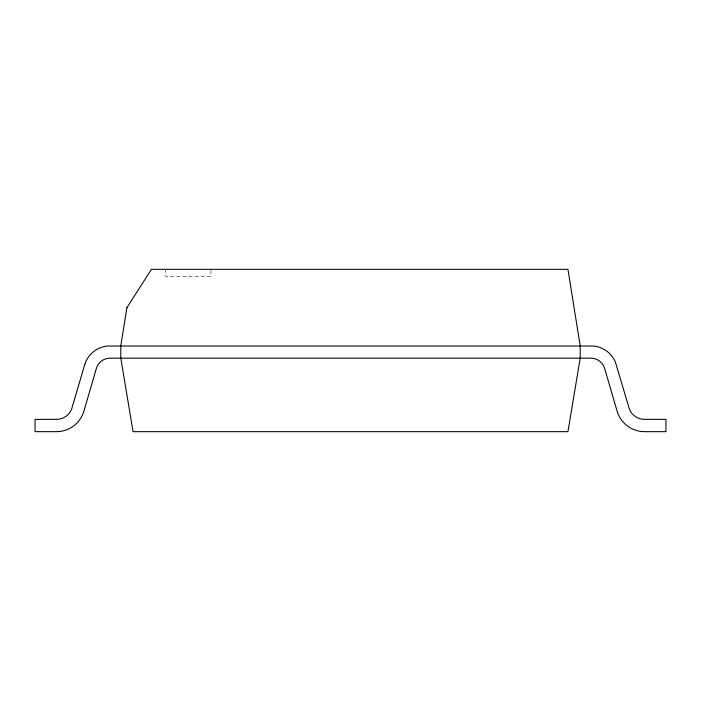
<?xml version="1.0" encoding="UTF-8"?>
<svg xmlns="http://www.w3.org/2000/svg" width="701" height="701" viewBox="0 0 701 701"><rect width="100%" height="100%" fill="white"/><g stroke="black" fill="none" stroke-linecap="round" stroke-linejoin="round"><path stroke-width="0.53" stroke-dasharray="3.5 2.63" d="M210.948 270.332L210.948 276.264L165.62 276.264L165.62 270.332"/><path stroke-width="1.05" d="M126.925 307.625L120.8 345.908L120.8 358.158L133.05 431.658L567.95 431.658L580.2 358.158L580.2 345.908L567.95 269.342L151.434 269.342L126.925 307.625M84.698 364.704L71.572 409.296A16.316 16.316 0 0 1 58.236 419.294L35.05 419.408L35.05 431.658L56.492 431.658A28.583 28.583 0 0 0 83.927 411.075L96.361 368.446A14.292 14.292 0 0 1 110.083 358.158L590.917 358.158A14.292 14.292 0 0 1 604.639 368.446L617.073 411.075A28.583 28.583 0 0 0 644.508 431.658L665.95 431.658L665.95 419.408L642.764 419.294A16.316 16.316 0 0 1 629.428 409.296L615.469 362.329A26.559 26.559 0 0 0 593.756 346.04L107.244 346.04A26.559 26.559 0 0 0 85.531 362.329L84.698 364.704"/></g></svg>
